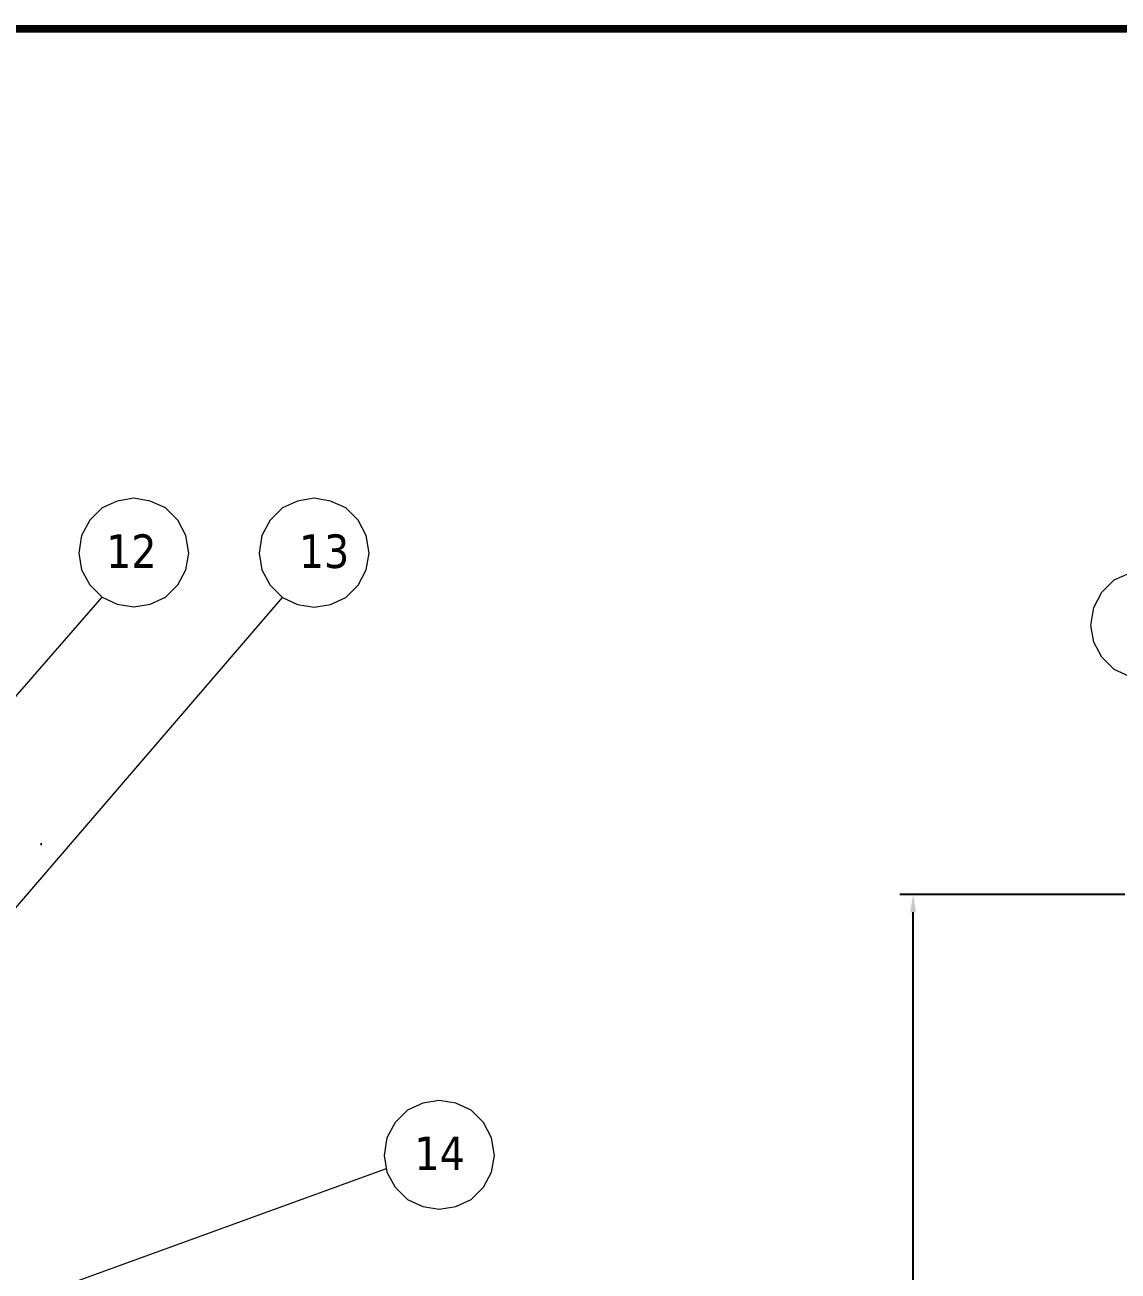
# Model space of a CAD drawing. Header units: millimetres. Extents: x 3151 to 13728, y 2378 to 9705.
# Drawn here: x 6693 to 7918, y 8066 to 9462 of the extents above; entities that cross this region are included whole.
import ezdxf

# ---------------------------------------------------------------- set-up
doc = ezdxf.new("R2010")
doc.units = ezdxf.units.MM
for name, color, linetype, lineweight in [('1', 4, 'Continuous', 53), ('标注、文本', 3, 'Continuous', 18), ('粗实线', 4, 'Continuous', 40), ('铁心', 3, 'Continuous', 0)]:
    doc.layers.add(name, color=color, linetype=linetype, lineweight=lineweight)
doc.styles.get("Standard").update_dxf_attribs({"font": 'arial.ttf'})
doc.styles.add('Tahoma$001', font='tahoma.ttf', dxfattribs={"height": 2.159784})
doc.dimstyles.new('1-15', dxfattribs={"dimscale": 10, "dimtxt": 3.5, "dimasz": 2, "dimexe": 1.5, "dimexo": 0.5, "dimgap": 0.5, "dimtad": 1, "dimtoh": 1, "dimdec": 1, "dimdsep": 46, "dimtxsty": 'Standard', "dimcen": 2.5, "dimclrd": 3, "dimclre": 3, "dimclrt": 3, "dimadec": 0, "dimazin": 2, "dimtfac": 1, "dimtdec": 1, "dimtmove": 0, "dimatfit": 2, "dimfxl": 1, "dimarcsym": 0})

# ---------------------------------------------------------------- blocks, each defined once
blk = doc.blocks.new('*D57')
at = {"layer": 'Defpoints', "color": 0, "transparency": 16777216}
for p in [(7688.4, 8487.8), (7930.6, 8487.8), (7930.6, 6536.5)]:
    blk.add_point(p, dxfattribs=at)
at = {"layer": '标注、文本', "color": 3, "lineweight": -2, "transparency": 16777216}
for p, q in [((7925.6, 8487.8), (7673.4, 8487.8)), ((7688.4, 6556.5), (7688.4, 8467.8)), ((7925.6, 6536.5), (7673.4, 6536.5))]:
    blk.add_line(p, q, dxfattribs=at)
at = {"layer": '标注、文本', "color": 3, "transparency": 16777216}
for points in [[(7685.1, 8467.8), (7691.7, 8467.8), (7688.4, 8487.8)], [(7685.1, 6556.5), (7691.7, 6556.5), (7688.4, 6536.5)]]:
    blk.add_solid(points, dxfattribs=at)
at = {"layer": '标注、文本', "color": 3, "transparency": 16777216, "insert": (7665.5, 7512.1), "char_height": 35, "attachment_point": 5, "rotation": 90}
blk.add_mtext('1950', dxfattribs=at)

msp = doc.modelspace()

# ---------------------------------------------------------------- linework, layer by layer
at = {"layer": '1', "const_width": 8.634}
msp.add_lwpolyline([(3792.755, 2649.776), (13265.075, 2649.776), (13265.075, 9458.006), (3792.755, 9458.006), (3792.755, 2649.776)], dxfattribs=at)
at = {"layer": '粗实线', "lineweight": 30}
for p, q in [((6705.888, 8538.026), (6705.885, 8538.026)), ((6711.888, 8544.026), (6710.451, 8544.026))]:
    msp.add_line(p, q, dxfattribs=at)
at = {"layer": '铁心'}
for points in [[(6876.724, 8870.138), (6873.411, 8890.017), (6864.376, 8907.184), (6850.521, 8921.039), (6833.353, 8928.569), (6814.981, 8931.882), (6796.307, 8928.569), (6779.441, 8921.039), (6765.586, 8907.184), (6756.249, 8890.017), (6753.237, 8870.138), (6756.249, 8851.465), (6765.586, 8834.598), (6779.441, 8820.743), (6796.307, 8812.913), (6814.981, 8809.901), (6833.353, 8812.913), (6850.521, 8820.743), (6864.376, 8834.598), (6873.411, 8851.465)], [(7078.764, 8870.067), (7075.451, 8889.946), (7066.415, 8907.113), (7052.561, 8920.968), (7035.393, 8928.498), (7017.021, 8931.811), (6998.347, 8928.498), (6981.481, 8920.968), (6967.626, 8907.113), (6958.289, 8889.946), (6955.277, 8870.067), (6958.289, 8851.394), (6967.626, 8834.527), (6981.481, 8820.673), (6998.347, 8812.842), (7017.021, 8809.83), (7035.393, 8812.842), (7052.561, 8820.673), (7066.415, 8834.527), (7075.451, 8851.394)], [(7887.678, 8789.32), (7890.991, 8809.199), (7900.027, 8826.366), (7913.881, 8840.221), (7931.049, 8847.751), (7949.422, 8851.064), (7968.095, 8847.751), (7984.962, 8840.221), (7998.816, 8826.366), (8008.153, 8809.199), (8011.165, 8789.32), (8008.153, 8770.647), (7998.816, 8753.78), (7984.962, 8739.925), (7968.095, 8732.095), (7949.422, 8729.083), (7931.049, 8732.095), (7913.881, 8739.925), (7900.027, 8753.78), (7890.991, 8770.647)], [(7219.101, 8195.185), (7215.788, 8215.063), (7206.753, 8232.231), (7192.898, 8246.086), (7175.73, 8253.615), (7157.358, 8256.928), (7138.684, 8253.615), (7121.818, 8246.086), (7107.963, 8232.231), (7098.626, 8215.063), (7095.614, 8195.185), (7098.626, 8176.511), (7107.963, 8159.645), (7121.818, 8145.79), (7138.684, 8137.959), (7157.358, 8134.947), (7175.73, 8137.959), (7192.898, 8145.79), (7206.753, 8159.645), (7215.788, 8176.511)]]:
    msp.add_lwpolyline(points, close=True, dxfattribs=at)
for points in [[(6287.264, 8255.604), (6779.441, 8820.743), (6779.441, 8820.743)], [(6455.743, 8209.146), (6981.481, 8820.673), (6981.481, 8820.673)], [(5862.021, 7731.272), (7097.993, 8180.441), (7097.993, 8180.441)]]:
    msp.add_lwpolyline(points, dxfattribs=at)

# ---------------------------------------------------------------- texts
at = {"layer": '铁心', "style": 'Tahoma$001'}
for s, p in [('12', (6783.939, 8853.716)), ('13', (6999.993, 8853.645)), ('14', (7129.463, 8178.763))]:
    msp.add_text(s, height=37.5893, dxfattribs=at).set_placement(p)

# ---------------------------------------------------------------- dimensions: what is measured, and where the dimension line sits
at = {"layer": '标注、文本'}
dim = msp.add_linear_dim(base=(7688.416, 8487.805), p1=(7930.596, 6536.453), p2=(7930.596, 8487.805), angle=90, text='1950', dimstyle='1-15', dxfattribs=at)
dim.commit()
dim.dimension.update_dxf_attribs({"geometry": '*D57', "text_midpoint": (7665.546, 7512.129)})

doc.saveas('drawing.dxf')
